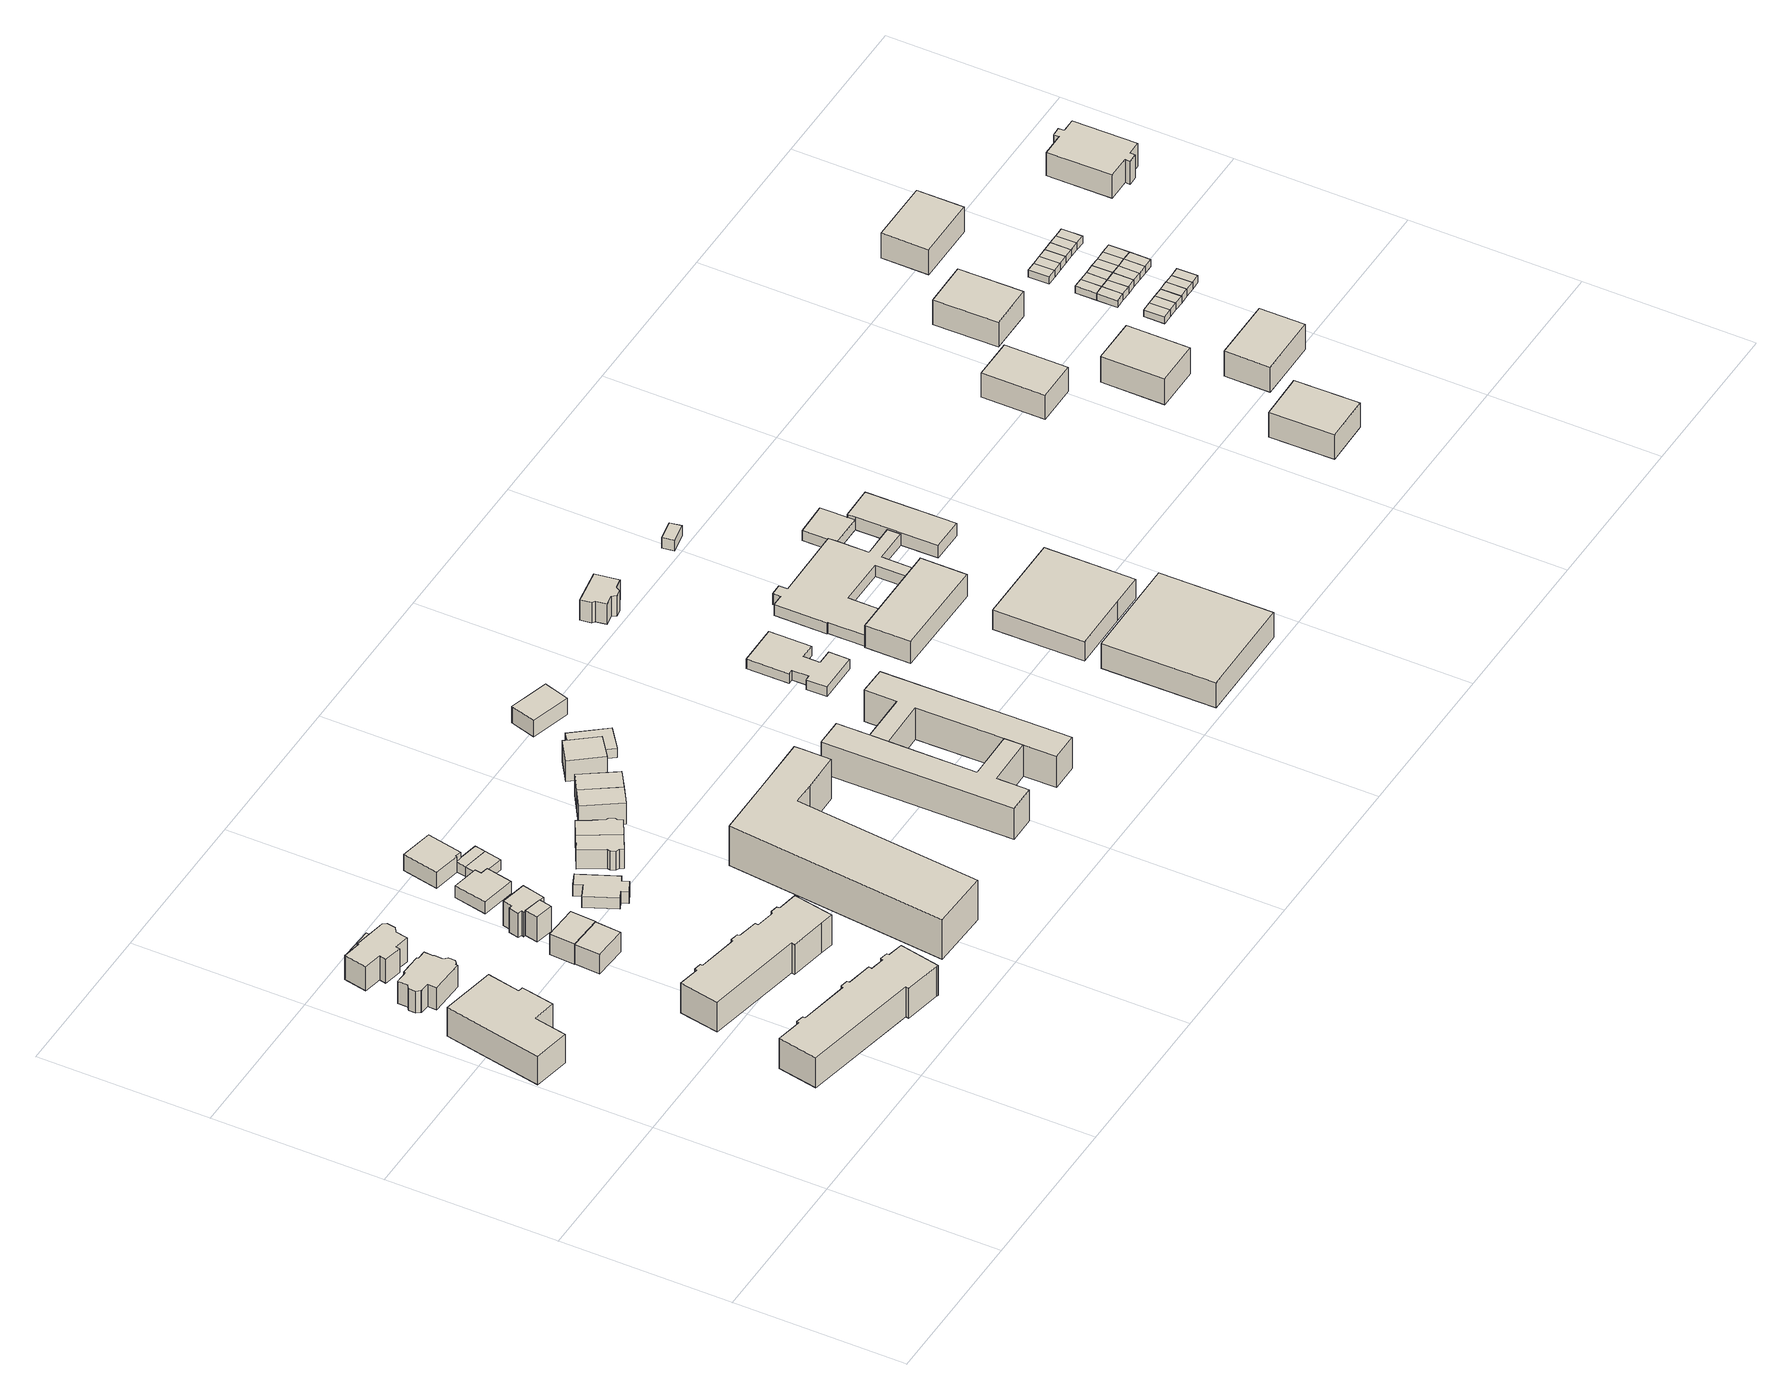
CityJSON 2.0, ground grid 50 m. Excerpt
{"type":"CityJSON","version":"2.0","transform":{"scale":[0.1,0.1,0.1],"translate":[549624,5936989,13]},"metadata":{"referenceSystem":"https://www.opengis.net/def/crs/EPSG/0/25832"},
"CityObjects":{
"building1":{"type":"Building","attributes":{"Gemeindeschluessel":"02200227","Geometrietyp2DReferenz":"3000","BezugspunktDach":"2000","function":"31001_1010","measuredHeight":10.92,"storeysAboveGround":3},"address":[{"country":"Germany","locality":"Hamburg","thoroughfareNumber":"40","thoroughfareName":"Flerrentwiete","postcode":"22559"}],"geometry":[{"type":"Solid","lod":"1","boundaries":[[[[0,1,2,3,4,5,6,7,8]],[[9,10,11,12,13,14,15,16,17]],[[7,9,17,8]],[[6,10,9,7]],[[5,11,10,6]],[[4,12,11,5]],[[3,13,12,4]],[[2,14,13,3]],[[1,15,14,2]],[[0,16,15,1]],[[8,17,16,0]]]]}]},
"building2":{"type":"Building","attributes":{"Gemeindeschluessel":"02200227","Geometrietyp2DReferenz":"3000","BezugspunktDach":"2000","function":"31001_1010","measuredHeight":8.83,"storeysAboveGround":1},"address":[{"country":"Germany","locality":"Hamburg","thoroughfareNumber":"38","thoroughfareName":"Flerrentwiete","postcode":"22559"}],"geometry":[{"type":"Solid","lod":"1","boundaries":[[[[18,19,20,21,22,23,24,25,26,27,28,29,30,31,32,33,34,35,36,37,38]],[[39,40,41,42,43,44,45,46,47,48,49,50,51,52,53,54,55,56,57,58,59]],[[37,39,59,38]],[[36,40,39,37]],[[35,41,40,36]],[[34,42,41,35]],[[33,43,42,34]],[[32,44,43,33]],[[31,45,44,32]],[[30,46,45,31]],[[29,47,46,30]],[[28,48,47,29]],[[27,49,48,28]],[[26,50,49,27]],[[25,51,50,26]],[[24,52,51,25]],[[23,53,52,24]],[[22,54,53,23]],[[21,55,54,22]],[[20,56,55,21]],[[19,57,56,20]],[[18,58,57,19]],[[38,59,58,18]]]]}]},
"building3":{"type":"Building","attributes":{"Gemeindeschluessel":"02200227","Geometrietyp2DReferenz":"3000","BezugspunktDach":"2000","function":"31001_1010","measuredHeight":9.26,"storeysAboveGround":1},"address":[{"country":"Germany","locality":"Hamburg","thoroughfareNumber":"36","thoroughfareName":"Flerrentwiete","postcode":"22559"}],"geometry":[{"type":"Solid","lod":"1","boundaries":[[[[60,61,62,63,64,65,66,67,68,69,70,71,72]],[[73,74,75,76,77,78,79,80,81,82,83,84,85]],[[71,73,85,72]],[[70,74,73,71]],[[69,75,74,70]],[[68,76,75,69]],[[67,77,76,68]],[[66,78,77,67]],[[65,79,78,66]],[[64,80,79,65]],[[63,81,80,64]],[[62,82,81,63]],[[61,83,82,62]],[[60,84,83,61]],[[72,85,84,60]]]]}]},
"building4":{"type":"Building","attributes":{"Gemeindeschluessel":"02200227","Geometrietyp2DReferenz":"3000","BezugspunktDach":"2000","function":"31001_1010","measuredHeight":9.95,"storeysAboveGround":3},"address":[{"country":"Germany","locality":"Hamburg","thoroughfareNumber":"43","thoroughfareName":"Flerrentwiete","postcode":"22559"}],"geometry":[{"type":"Solid","lod":"1","boundaries":[[[[86,87,88,89,90,91,92,93,94,95,96,97,98,99,100,101,102,103,104,105,106]],[[107,108,109,110,111,112,113,114,115,116,117,118,119,120,121,122,123,124,125,126,127]],[[105,107,127,106]],[[104,108,107,105]],[[103,109,108,104]],[[102,110,109,103]],[[101,111,110,102]],[[100,112,111,101]],[[99,113,112,100]],[[98,114,113,99]],[[97,115,114,98]],[[96,116,115,97]],[[95,117,116,96]],[[94,118,117,95]],[[93,119,118,94]],[[92,120,119,93]],[[91,121,120,92]],[[90,122,121,91]],[[89,123,122,90]],[[88,124,123,89]],[[87,125,124,88]],[[86,126,125,87]],[[106,127,126,86]]]]}]},
"building5":{"type":"Building","attributes":{"Gemeindeschluessel":"02200227","Geometrietyp2DReferenz":"3000","BezugspunktDach":"2000","function":"31001_2460","measuredHeight":3.13,"storeysAboveGround":1},"address":[{"country":"Germany","locality":"Hamburg","thoroughfareName":"Flerrentwiete","postcode":"22559"}],"geometry":[{"type":"Solid","lod":"1","boundaries":[[[[128,129,130,131,132,133]],[[134,135,136,137,138,139]],[[132,134,139,133]],[[131,135,134,132]],[[130,136,135,131]],[[129,137,136,130]],[[128,138,137,129]],[[133,139,138,128]]]]}]},
"building6":{"type":"Building","attributes":{"Gemeindeschluessel":"02200227","Geometrietyp2DReferenz":"3000","BezugspunktDach":"2000","function":"31001_1010","measuredHeight":9.01,"storeysAboveGround":1},"address":[{"country":"Germany","locality":"Hamburg","thoroughfareNumber":"41b","thoroughfareName":"Flerrentwiete","postcode":"22559"}],"geometry":[{"type":"Solid","lod":"1","boundaries":[[[[140,141,142,143]],[[144,145,146,147]],[[142,144,147,143]],[[141,145,144,142]],[[140,146,145,141]],[[143,147,146,140]]]]}]},
"building7":{"type":"Building","attributes":{"Gemeindeschluessel":"02200227","Geometrietyp2DReferenz":"3000","BezugspunktDach":"2000","function":"31001_1010","measuredHeight":9.87,"storeysAboveGround":3},"address":[{"country":"Germany","locality":"Hamburg","thoroughfareNumber":"25","thoroughfareName":"Nagelshof","postcode":"22559"}],"geometry":[{"type":"Solid","lod":"1","boundaries":[[[[148,149,150,151,152,153,154,155,156,157,158,159,160,161,162,163,164,165,166,167,168]],[[169,170,171,172,173,174,175,176,177,178,179,180,181,182,183,184,185,186,187,188,189]],[[167,169,189,168]],[[166,170,169,167]],[[165,171,170,166]],[[164,172,171,165]],[[163,173,172,164]],[[162,174,173,163]],[[161,175,174,162]],[[160,176,175,161]],[[159,177,176,160]],[[158,178,177,159]],[[157,179,178,158]],[[156,180,179,157]],[[155,181,180,156]],[[154,182,181,155]],[[153,183,182,154]],[[152,184,183,153]],[[151,185,184,152]],[[150,186,185,151]],[[149,187,186,150]],[[148,188,187,149]],[[168,189,188,148]]]]}]},
"building8":{"type":"Building","attributes":{"Gemeindeschluessel":"02200227","Geometrietyp2DReferenz":"3000","BezugspunktDach":"2000","function":"31001_1010","measuredHeight":9.09,"storeysAboveGround":1},"address":[{"country":"Germany","locality":"Hamburg","thoroughfareNumber":"41a","thoroughfareName":"Flerrentwiete","postcode":"22559"}],"geometry":[{"type":"Solid","lod":"1","boundaries":[[[[190,191,192,193]],[[194,195,196,197]],[[192,194,197,193]],[[191,195,194,192]],[[190,196,195,191]],[[193,197,196,190]]]]}]},
"building9":{"type":"Building","attributes":{"Gemeindeschluessel":"02200227","Geometrietyp2DReferenz":"3000","BezugspunktDach":"2000","function":"31001_1010","measuredHeight":8.94,"storeysAboveGround":2},"address":[{"country":"Germany","locality":"Hamburg","thoroughfareName":"Flerrentwiete","postcode":"22559"}],"geometry":[{"type":"Solid","lod":"1","boundaries":[[[[198,199,200,201]],[[202,203,204,205]],[[200,202,205,201]],[[199,203,202,200]],[[198,204,203,199]],[[201,205,204,198]]]]}]},
"building10":{"type":"Building","attributes":{"Gemeindeschluessel":"02200227","Geometrietyp2DReferenz":"3000","BezugspunktDach":"2000","function":"31001_1010","measuredHeight":9.03,"storeysAboveGround":1},"address":[{"country":"Germany","locality":"Hamburg","thoroughfareNumber":"39","thoroughfareName":"Flerrentwiete","postcode":"22559"}],"geometry":[{"type":"Solid","lod":"1","boundaries":[[[[206,207,208,209,210,211,212,213,214]],[[215,216,217,218,219,220,221,222,223]],[[213,215,223,214]],[[212,216,215,213]],[[211,217,216,212]],[[210,218,217,211]],[[209,219,218,210]],[[208,220,219,209]],[[207,221,220,208]],[[206,222,221,207]],[[214,223,222,206]]]]}]},
"building11":{"type":"Building","attributes":{"Gemeindeschluessel":"02200227","Geometrietyp2DReferenz":"3000","BezugspunktDach":"2000","function":"31001_1100","measuredHeight":4.5,"storeysAboveGround":1},"address":[{"country":"Germany","locality":"Hamburg","thoroughfareNumber":"37","thoroughfareName":"Flerrentwiete","postcode":"22559"}],"geometry":[{"type":"Solid","lod":"1","boundaries":[[[[224,225,226,227,228,229]],[[230,231,232,233,234,235]],[[228,230,235,229]],[[227,231,230,228]],[[226,232,231,227]],[[225,233,232,226]],[[224,234,233,225]],[[229,235,234,224]]]]}]},
"building12":{"type":"Building","attributes":{"Gemeindeschluessel":"02200227","Geometrietyp2DReferenz":"3000","BezugspunktDach":"2000","function":"31001_1010","measuredHeight":4.76,"storeysAboveGround":1},"address":[{"country":"Germany","locality":"Hamburg","thoroughfareNumber":"44","thoroughfareName":"Nagelshof","postcode":"22559"}],"geometry":[{"type":"Solid","lod":"1","boundaries":[[[[236,237,238,239,240,241,242,243,244,245]],[[246,247,248,249,250,251,252,253,254,255]],[[244,246,255,245]],[[243,247,246,244]],[[242,248,247,243]],[[241,249,248,242]],[[240,250,249,241]],[[239,251,250,240]],[[238,252,251,239]],[[237,253,252,238]],[[236,254,253,237]],[[245,255,254,236]]]]}]},
"building13":{"type":"Building","attributes":{"Gemeindeschluessel":"02200227","Geometrietyp2DReferenz":"3000","BezugspunktDach":"2000","function":"31001_1100","measuredHeight":7.08,"storeysAboveGround":1},"address":[{"country":"Germany","locality":"Hamburg","thoroughfareNumber":"35","thoroughfareName":"Flerrentwiete","postcode":"22559"}],"geometry":[{"type":"Solid","lod":"1","boundaries":[[[[256,257,258,259,260,261]],[[262,263,264,265,266,267]],[[260,262,267,261]],[[259,263,262,260]],[[258,264,263,259]],[[257,265,264,258]],[[256,266,265,257]],[[261,267,266,256]]]]}]},
"building14":{"type":"Building","attributes":{"Gemeindeschluessel":"02200227","Geometrietyp2DReferenz":"3000","BezugspunktDach":"2000","function":"31001_2460","measuredHeight":3.22,"storeysAboveGround":1},"address":[{"country":"Germany","locality":"Hamburg","thoroughfareName":"Flerrentwiete","postcode":"22559"}],"geometry":[{"type":"Solid","lod":"1","boundaries":[[[[268,269,270,271,272]],[[273,274,275,276,277]],[[271,273,277,272]],[[270,274,273,271]],[[269,275,274,270]],[[268,276,275,269]],[[272,277,276,268]]]]}]},
"building15":{"type":"Building","attributes":{"Gemeindeschluessel":"02200227","Geometrietyp2DReferenz":"3000","BezugspunktDach":"2000","function":"31001_2460","measuredHeight":3.23,"storeysAboveGround":1},"address":[{"country":"Germany","locality":"Hamburg","thoroughfareName":"Flerrentwiete","postcode":"22559"}],"geometry":[{"type":"Solid","lod":"1","boundaries":[[[[268,272,278,279,280]],[[281,282,277,276,283]],[[279,281,283,280]],[[278,282,281,279]],[[272,277,282,278]],[[268,276,277,272]],[[280,283,276,268]]]]}]},
"building16":{"type":"Building","attributes":{"Gemeindeschluessel":"02200227","Geometrietyp2DReferenz":"3000","BezugspunktDach":"2000","function":"31001_1010","measuredHeight":8.58,"storeysAboveGround":1},"address":[{"country":"Germany","locality":"Hamburg","thoroughfareNumber":"42b","thoroughfareName":"Nagelshof","postcode":"22559"}],"geometry":[{"type":"Solid","lod":"1","boundaries":[[[[284,285,286,287,288,289,290,291]],[[292,293,294,295,296,297,298,299]],[[290,292,299,291]],[[289,293,292,290]],[[288,294,293,289]],[[287,295,294,288]],[[286,296,295,287]],[[285,297,296,286]],[[284,298,297,285]],[[291,299,298,284]]]]}]},
"building17":{"type":"Building","attributes":{"Gemeindeschluessel":"02200227","Geometrietyp2DReferenz":"3000","BezugspunktDach":"2000","function":"31001_1010","measuredHeight":8.76,"storeysAboveGround":1},"address":[{"country":"Germany","locality":"Hamburg","thoroughfareNumber":"42a","thoroughfareName":"Nagelshof","postcode":"22559"}],"geometry":[{"type":"Solid","lod":"1","boundaries":[[[[300,301,302,303,304,305,306,307,308,309]],[[310,311,295,294,312,313,314,315,316,317]],[[308,310,317,309]],[[307,311,310,308]],[[306,295,311,307]],[[305,294,295,306]],[[304,312,294,305]],[[303,313,312,304]],[[302,314,313,303]],[[301,315,314,302]],[[300,316,315,301]],[[309,317,316,300]]]]}]},
"building18":{"type":"Building","attributes":{"Gemeindeschluessel":"02200227","Geometrietyp2DReferenz":"3000","BezugspunktDach":"2000","function":"31001_3020","measuredHeight":14.98,"storeysAboveGround":4},"address":[{"country":"Germany","locality":"Hamburg","thoroughfareName":"Voßhagen","postcode":"22559"}],"geometry":[{"type":"Solid","lod":"1","boundaries":[[[[318,319,320,321,322,323,324,325,326]],[[327,328,329,330,331,332,333,334,335]],[[325,327,335,326]],[[324,328,327,325]],[[323,329,328,324]],[[322,330,329,323]],[[321,331,330,322]],[[320,332,331,321]],[[319,333,332,320]],[[318,334,333,319]],[[326,335,334,318]]]]}]},
"building19":{"type":"Building","attributes":{"Gemeindeschluessel":"02200227","Geometrietyp2DReferenz":"3000","BezugspunktDach":"2000","function":"31001_1010","measuredHeight":9.57,"storeysAboveGround":1},"address":[{"country":"Germany","locality":"Hamburg","thoroughfareNumber":"40b","thoroughfareName":"Nagelshof","postcode":"22559"}],"geometry":[{"type":"Solid","lod":"1","boundaries":[[[[336,337,338,339]],[[340,341,342,343]],[[338,340,343,339]],[[337,341,340,338]],[[336,342,341,337]],[[339,343,342,336]]]]}]},
"building20":{"type":"Building","attributes":{"Gemeindeschluessel":"02200227","Geometrietyp2DReferenz":"3000","BezugspunktDach":"2000","function":"31001_1010","measuredHeight":9.68,"storeysAboveGround":1},"address":[{"country":"Germany","locality":"Hamburg","thoroughfareNumber":"40a","thoroughfareName":"Nagelshof","postcode":"22559"}],"geometry":[{"type":"Solid","lod":"1","boundaries":[[[[344,345,337,336]],[[346,347,348,349]],[[337,346,349,336]],[[345,347,346,337]],[[344,348,347,345]],[[336,349,348,344]]]]}]},
"building21":{"type":"Building","attributes":{"Gemeindeschluessel":"02200227","Geometrietyp2DReferenz":"3000","BezugspunktDach":"2000","function":"31001_1010","measuredHeight":8.56,"storeysAboveGround":2},"address":[{"country":"Germany","locality":"Hamburg","thoroughfareNumber":"38","thoroughfareName":"Nagelshof","postcode":"22559"}],"geometry":[{"type":"Solid","lod":"1","boundaries":[[[[350,351,352,353,354,355]],[[356,357,358,359,360,361]],[[354,356,361,355]],[[353,357,356,354]],[[352,358,357,353]],[[351,359,358,352]],[[350,360,359,351]],[[355,361,360,350]]]]}]},
"building22":{"type":"Building","attributes":{"Gemeindeschluessel":"02200227","Geometrietyp2DReferenz":"3000","BezugspunktDach":"2000","function":"31001_1010","measuredHeight":3,"storeysAboveGround":1},"address":[{"country":"Germany","locality":"Hamburg","thoroughfareName":"Nagelshof","postcode":"22559"}],"geometry":[{"type":"Solid","lod":"1","boundaries":[[[[362,363,364,365,366,367]],[[368,369,370,371,372,373]],[[366,368,373,367]],[[365,369,368,366]],[[364,370,369,365]],[[363,371,370,364]],[[362,372,371,363]],[[367,373,372,362]]]]}]},
"building23":{"type":"Building","attributes":{"Gemeindeschluessel":"02200227","Geometrietyp2DReferenz":"3000","BezugspunktDach":"2000","function":"31001_3020","measuredHeight":10.44,"storeysAboveGround":3},"address":[{"country":"Germany","locality":"Hamburg","thoroughfareName":"Voßhagen","postcode":"22559"}],"geometry":[{"type":"Solid","lod":"1","boundaries":[[[[374,375,376,377,378,379,380,381,382,383]],[[384,385,386,387,388,389,390,391,392,393]],[[382,384,393,383]],[[381,385,384,382]],[[380,386,385,381]],[[379,387,386,380]],[[378,388,387,379]],[[377,389,388,378]],[[376,390,389,377]],[[375,391,390,376]],[[374,392,391,375]],[[383,393,392,374]]]]}]},
"building24":{"type":"Building","attributes":{"Gemeindeschluessel":"02200227","Geometrietyp2DReferenz":"3000","BezugspunktDach":"2000","function":"31001_1010","measuredHeight":7.36,"storeysAboveGround":1},"address":[{"country":"Germany","locality":"Hamburg","thoroughfareNumber":"36","thoroughfareName":"Nagelshof","postcode":"22559"}],"geometry":[{"type":"Solid","lod":"1","boundaries":[[[[394,395,396,397,398]],[[399,400,401,402,403]],[[397,399,403,398]],[[396,400,399,397]],[[395,401,400,396]],[[394,402,401,395]],[[398,403,402,394]]]]}]},
"building25":{"type":"Building","attributes":{"Gemeindeschluessel":"02200227","Geometrietyp2DReferenz":"3000","BezugspunktDach":"2000","function":"31001_3020","measuredHeight":10.39,"storeysAboveGround":3},"address":[{"country":"Germany","locality":"Hamburg","thoroughfareName":"Voßhagen","postcode":"22559"}],"geometry":[{"type":"Solid","lod":"1","boundaries":[[[[378,404,405,406,407,408,409,379]],[[410,411,412,413,414,415,388,387]],[[409,410,387,379]],[[408,411,410,409]],[[407,412,411,408]],[[406,413,412,407]],[[405,414,413,406]],[[404,415,414,405]],[[378,388,415,404]],[[379,387,388,378]]]]}]},
"building26":{"type":"Building","attributes":{"Gemeindeschluessel":"02200227","Geometrietyp2DReferenz":"3000","BezugspunktDach":"2000","function":"31001_3020","measuredHeight":3.23,"storeysAboveGround":2},"address":[{"country":"Germany","locality":"Hamburg","thoroughfareName":"Voßhagen","postcode":"22559"}],"geometry":[{"type":"Solid","lod":"1","boundaries":[[[[416,417,418,419,420,421,422,423,424,425,426,427]],[[428,429,430,431,432,433,434,435,436,437,438,439]],[[426,428,439,427]],[[425,429,428,426]],[[424,430,429,425]],[[423,431,430,424]],[[422,432,431,423]],[[421,433,432,422]],[[420,434,433,421]],[[419,435,434,420]],[[418,436,435,419]],[[417,437,436,418]],[[416,438,437,417]],[[427,439,438,416]]]]}]},
"building27":{"type":"Building","attributes":{"Gemeindeschluessel":"02200227","Geometrietyp2DReferenz":"3000","BezugspunktDach":"2000","function":"31001_1010","measuredHeight":8.96,"storeysAboveGround":1},"address":[{"country":"Germany","locality":"Hamburg","thoroughfareNumber":"24","thoroughfareName":"Voßhagen","postcode":"22559"}],"geometry":[{"type":"Solid","lod":"1","boundaries":[[[[440,441,442,443,444,445,446,447,448,449]],[[450,451,452,453,454,455,456,457,458,459]],[[448,450,459,449]],[[447,451,450,448]],[[446,452,451,447]],[[445,453,452,446]],[[444,454,453,445]],[[443,455,454,444]],[[442,456,455,443]],[[441,457,456,442]],[[440,458,457,441]],[[449,459,458,440]]]]}]},
"building28":{"type":"Building","attributes":{"Gemeindeschluessel":"02200227","Geometrietyp2DReferenz":"3000","BezugspunktDach":"2000","function":"31001_3020","measuredHeight":7.26,"storeysAboveGround":1},"address":[{"country":"Germany","locality":"Hamburg","thoroughfareName":"Voßhagen","postcode":"22559"}],"geometry":[{"type":"Solid","lod":"1","boundaries":[[[[460,461,462,463,464]],[[465,466,467,468,469]],[[463,465,469,464]],[[462,466,465,463]],[[461,467,466,462]],[[460,468,467,461]],[[464,469,468,460]]]]}]},
"building29":{"type":"Building","attributes":{"Gemeindeschluessel":"02200227","Geometrietyp2DReferenz":"3000","BezugspunktDach":"2000","function":"31001_3020","measuredHeight":8.31,"storeysAboveGround":2},"address":[{"country":"Germany","locality":"Hamburg","thoroughfareName":"Voßhagen","postcode":"22559"}],"geometry":[{"type":"Solid","lod":"1","boundaries":[[[[470,471,472,473]],[[474,475,476,477]],[[472,474,477,473]],[[471,475,474,472]],[[470,476,475,471]],[[473,477,476,470]]]]}]},
"building30":{"type":"Building","attributes":{"Gemeindeschluessel":"02200227","Geometrietyp2DReferenz":"3000","BezugspunktDach":"2000","function":"31001_3020","measuredHeight":6.36,"storeysAboveGround":1},"address":[{"country":"Germany","locality":"Hamburg","thoroughfareName":"Voßhagen","postcode":"22559"}],"geometry":[{"type":"Solid","lod":"1","boundaries":[[[[478,479,480,481,482]],[[483,484,485,486,487]],[[481,483,487,482]],[[480,484,483,481]],[[479,485,484,480]],[[478,486,485,479]],[[482,487,486,478]]]]}]},
"building31":{"type":"Building","attributes":{"name":"Gymnasium Rissen","Gemeindeschluessel":"02200227","Geometrietyp2DReferenz":"3000","BezugspunktDach":"2000","function":"31001_3020","measuredHeight":3.71,"storeysAboveGround":1},"address":[{"country":"Germany","locality":"Hamburg","thoroughfareNumber":"15","thoroughfareName":"Voßhagen","postcode":"22559"}],"geometry":[{"type":"Solid","lod":"1","boundaries":[[[[463,488,489,490,491,492,493,494,495,496,497,498,499,500,501,502,503,504,505]],[[506,507,508,509,510,511,512,513,514,515,516,517,518,519,520,521,522,523,524]],[[504,506,524,505]],[[503,507,506,504]],[[502,508,507,503]],[[501,509,508,502]],[[500,510,509,501]],[[499,511,510,500]],[[498,512,511,499]],[[497,513,512,498]],[[496,514,513,497]],[[495,515,514,496]],[[494,516,515,495]],[[493,517,516,494]],[[492,518,517,493]],[[491,519,518,492]],[[490,520,519,491]],[[489,521,520,490]],[[488,522,521,489]],[[463,523,522,488]],[[505,524,523,463]]]]}]},
"building32":{"type":"Building","attributes":{"Gemeindeschluessel":"02200227","Geometrietyp2DReferenz":"3000","BezugspunktDach":"2000","function":"31001_1010","measuredHeight":3.71,"storeysAboveGround":1},"address":[{"country":"Germany","locality":"Hamburg","thoroughfareName":"Voßhagen","postcode":"22559"}],"geometry":[{"type":"Solid","lod":"1","boundaries":[[[[525,526,527,528]],[[529,530,531,532]],[[527,529,532,528]],[[526,530,529,527]],[[525,531,530,526]],[[528,532,531,525]]]]}]},
"building33":{"type":"Building","attributes":{"Gemeindeschluessel":"02200227","Geometrietyp2DReferenz":"3000","BezugspunktDach":"2000","function":"31001_1010","measuredHeight":3.31,"storeysAboveGround":1},"address":[{"country":"Germany","locality":"Hamburg","thoroughfareName":"Voßhagen","postcode":"22559"}],"geometry":[{"type":"Solid","lod":"1","boundaries":[[[[533,534,501,500,535]],[[536,537,538,539,540]],[[500,536,540,535]],[[501,537,536,500]],[[534,538,537,501]],[[533,539,538,534]],[[535,540,539,533]]]]}]},
"building34":{"type":"Building","attributes":{"Gemeindeschluessel":"02200227","Geometrietyp2DReferenz":"3000","BezugspunktDach":"2000","function":"31001_3020","measuredHeight":4.22,"storeysAboveGround":1},"address":[{"country":"Germany","locality":"Hamburg","thoroughfareName":"Voßhagen","postcode":"22559"}],"geometry":[{"type":"Solid","lod":"1","boundaries":[[[[541,542,534,543,544]],[[545,546,547,548,549]],[[543,545,549,544]],[[534,546,545,543]],[[542,547,546,534]],[[541,548,547,542]],[[544,549,548,541]]]]}]},
"building35":{"type":"Building","attributes":{"Gemeindeschluessel":"02200227","Geometrietyp2DReferenz":"3000","BezugspunktDach":"2000","function":"31001_1010","measuredHeight":8.12,"storeysAboveGround":3},"address":[{"country":"Germany","locality":"Hamburg","thoroughfareNumber":"19","thoroughfareName":"Mechelnbusch","postcode":"22559"}],"geometry":[{"type":"Solid","lod":"1","boundaries":[[[[550,551,552,553]],[[554,555,556,557]],[[552,554,557,553]],[[551,555,554,552]],[[550,556,555,551]],[[553,557,556,550]]]]}]},
"building36":{"type":"Building","attributes":{"Gemeindeschluessel":"02200227","Geometrietyp2DReferenz":"3000","BezugspunktDach":"2000","function":"31001_1010","measuredHeight":7.98,"storeysAboveGround":2},"address":[{"country":"Germany","locality":"Hamburg","thoroughfareNumber":"25","thoroughfareName":"Mechelnbusch","postcode":"22559"}],"geometry":[{"type":"Solid","lod":"1","boundaries":[[[[558,559,560,561]],[[562,563,564,565]],[[560,562,565,561]],[[559,563,562,560]],[[558,564,563,559]],[[561,565,564,558]]]]}]},
"building37":{"type":"Building","attributes":{"Gemeindeschluessel":"02200227","Geometrietyp2DReferenz":"3000","BezugspunktDach":"2000","function":"31001_1010","measuredHeight":8.61,"storeysAboveGround":2},"address":[{"country":"Germany","locality":"Hamburg","thoroughfareNumber":"23","thoroughfareName":"Mechelnbusch","postcode":"22559"}],"geometry":[{"type":"Solid","lod":"1","boundaries":[[[[566,567,568,569]],[[570,571,572,573]],[[568,570,573,569]],[[567,571,570,568]],[[566,572,571,567]],[[569,573,572,566]]]]}]},
"building38":{"type":"Building","attributes":{"Gemeindeschluessel":"02200227","Geometrietyp2DReferenz":"3000","BezugspunktDach":"2000","function":"31001_1010","measuredHeight":8.32,"storeysAboveGround":3},"address":[{"country":"Germany","locality":"Hamburg","thoroughfareNumber":"21","thoroughfareName":"Mechelnbusch","postcode":"22559"}],"geometry":[{"type":"Solid","lod":"1","boundaries":[[[[574,575,576,577]],[[578,579,580,581]],[[576,578,581,577]],[[575,579,578,576]],[[574,580,579,575]],[[577,581,580,574]]]]}]},
"building39":{"type":"Building","attributes":{"Gemeindeschluessel":"02200227","Geometrietyp2DReferenz":"3000","BezugspunktDach":"2000","function":"31001_1010","measuredHeight":8.17,"storeysAboveGround":2},"address":[{"country":"Germany","locality":"Hamburg","thoroughfareNumber":"27","thoroughfareName":"Mechelnbusch","postcode":"22559"}],"geometry":[{"type":"Solid","lod":"1","boundaries":[[[[582,583,584,585]],[[586,587,588,589]],[[584,586,589,585]],[[583,587,586,584]],[[582,588,587,583]],[[585,589,588,582]]]]}]},
"building40":{"type":"Building","attributes":{"Gemeindeschluessel":"02200227","Geometrietyp2DReferenz":"3000","BezugspunktDach":"2000","function":"31001_2460","measuredHeight":2.32,"storeysAboveGround":1},"address":[{"country":"Germany","locality":"Hamburg","thoroughfareName":"Mechelnbusch","postcode":"22559"}],"geometry":[{"type":"Solid","lod":"1","boundaries":[[[[590,591,592,593]],[[594,595,596,597]],[[592,594,597,593]],[[591,595,594,592]],[[590,596,595,591]],[[593,597,596,590]]]]}]},
"building41":{"type":"Building","attributes":{"Gemeindeschluessel":"02200227","Geometrietyp2DReferenz":"3000","BezugspunktDach":"2000","function":"31001_2460","measuredHeight":2.34,"storeysAboveGround":1},"address":[{"country":"Germany","locality":"Hamburg","thoroughfareName":"Mechelnbusch","postcode":"22559"}],"geometry":[{"type":"Solid","lod":"1","boundaries":[[[[598,599,591,590]],[[595,600,601,596]],[[591,595,596,590]],[[599,600,595,591]],[[598,601,600,599]],[[590,596,601,598]]]]}]},
"building42":{"type":"Building","attributes":{"Gemeindeschluessel":"02200227","Geometrietyp2DReferenz":"3000","BezugspunktDach":"2000","function":"31001_2460","measuredHeight":2.3,"storeysAboveGround":1},"address":[{"country":"Germany","locality":"Hamburg","thoroughfareName":"Mechelnbusch","postcode":"22559"}],"geometry":[{"type":"Solid","lod":"1","boundaries":[[[[602,603,604,605]],[[606,607,608,609]],[[604,606,609,605]],[[603,607,606,604]],[[602,608,607,603]],[[605,609,608,602]]]]}]},
"building43":{"type":"Building","attributes":{"Gemeindeschluessel":"02200227","Geometrietyp2DReferenz":"3000","BezugspunktDach":"2000","function":"31001_2460","measuredHeight":2.32,"storeysAboveGround":1},"address":[{"country":"Germany","locality":"Hamburg","thoroughfareName":"Mechelnbusch","postcode":"22559"}],"geometry":[{"type":"Solid","lod":"1","boundaries":[[[[610,602,605,611]],[[609,608,612,613]],[[605,609,613,611]],[[602,608,609,605]],[[610,612,608,602]],[[611,613,612,610]]]]}]},
"building44":{"type":"Building","attributes":{"Gemeindeschluessel":"02200227","Geometrietyp2DReferenz":"3000","BezugspunktDach":"2000","function":"31001_2460","measuredHeight":2.34,"storeysAboveGround":1},"address":[{"country":"Germany","locality":"Hamburg","thoroughfareName":"Mechelnbusch","postcode":"22559"}],"geometry":[{"type":"Solid","lod":"1","boundaries":[[[[614,615,599,598]],[[600,616,617,601]],[[599,600,601,598]],[[615,616,600,599]],[[614,617,616,615]],[[598,601,617,614]]]]}]},
"building45":{"type":"Building","attributes":{"Gemeindeschluessel":"02200227","Geometrietyp2DReferenz":"3000","BezugspunktDach":"2000","function":"31001_2460","measuredHeight":2.31,"storeysAboveGround":1},"address":[{"country":"Germany","locality":"Hamburg","thoroughfareName":"Mechelnbusch","postcode":"22559"}],"geometry":[{"type":"Solid","lod":"1","boundaries":[[[[618,619,603,602]],[[607,620,621,608]],[[603,607,608,602]],[[619,620,607,603]],[[618,621,620,619]],[[602,608,621,618]]]]}]},
"building46":{"type":"Building","attributes":{"Gemeindeschluessel":"02200227","Geometrietyp2DReferenz":"3000","BezugspunktDach":"2000","function":"31001_2460","measuredHeight":2.36,"storeysAboveGround":1},"address":[{"country":"Germany","locality":"Hamburg","thoroughfareName":"Mechelnbusch","postcode":"22559"}],"geometry":[{"type":"Solid","lod":"1","boundaries":[[[[622,623,624,625]],[[608,621,626,612]],[[624,608,612,625]],[[623,621,608,624]],[[622,626,621,623]],[[625,612,626,622]]]]}]},
"building47":{"type":"Building","attributes":{"Gemeindeschluessel":"02200227","Geometrietyp2DReferenz":"3000","BezugspunktDach":"2000","function":"31001_2460","measuredHeight":2.35,"storeysAboveGround":1},"address":[{"country":"Germany","locality":"Hamburg","thoroughfareName":"Mechelnbusch","postcode":"22559"}],"geometry":[{"type":"Solid","lod":"1","boundaries":[[[[627,628,615,614]],[[629,630,631,632]],[[615,629,632,614]],[[628,630,629,615]],[[627,631,630,628]],[[614,632,631,627]]]]}]},
"building48":{"type":"Building","attributes":{"Gemeindeschluessel":"02200227","Geometrietyp2DReferenz":"3000","BezugspunktDach":"2000","function":"31001_2460","measuredHeight":2.34,"storeysAboveGround":1},"address":[{"country":"Germany","locality":"Hamburg","thoroughfareName":"Mechelnbusch","postcode":"22559"}],"geometry":[{"type":"Solid","lod":"1","boundaries":[[[[633,634,635,636]],[[637,638,639,640]],[[635,637,640,636]],[[634,638,637,635]],[[633,639,638,634]],[[636,640,639,633]]]]}]},
"building49":{"type":"Building","attributes":{"Gemeindeschluessel":"02200227","Geometrietyp2DReferenz":"3000","BezugspunktDach":"2000","function":"31001_2460","measuredHeight":2.3,"storeysAboveGround":1},"address":[{"country":"Germany","locality":"Hamburg","thoroughfareName":"Mechelnbusch","postcode":"22559"}],"geometry":[{"type":"Solid","lod":"1","boundaries":[[[[641,642,619,618]],[[620,643,644,621]],[[619,620,621,618]],[[642,643,620,619]],[[641,644,643,642]],[[618,621,644,641]]]]}]},
"building50":{"type":"Building","attributes":{"Gemeindeschluessel":"02200227","Geometrietyp2DReferenz":"3000","BezugspunktDach":"2000","function":"31001_2460","measuredHeight":2.38,"storeysAboveGround":1},"address":[{"country":"Germany","locality":"Hamburg","thoroughfareName":"Mechelnbusch","postcode":"22559"}],"geometry":[{"type":"Solid","lod":"1","boundaries":[[[[645,646,623,622]],[[621,644,647,626]],[[623,621,626,622]],[[646,644,621,623]],[[645,647,644,646]],[[622,626,647,645]]]]}]},
"building51":{"type":"Building","attributes":{"Gemeindeschluessel":"02200227","Geometrietyp2DReferenz":"3000","BezugspunktDach":"2000","function":"31001_2460","measuredHeight":2.34,"storeysAboveGround":1},"address":[{"country":"Germany","locality":"Hamburg","thoroughfareName":"Mechelnbusch","postcode":"22559"}],"geometry":[{"type":"Solid","lod":"1","boundaries":[[[[648,649,628,627]],[[650,651,652,653]],[[628,650,653,627]],[[649,651,650,628]],[[648,652,651,649]],[[627,653,652,648]]]]}]},
"building52":{"type":"Building","attributes":{"Gemeindeschluessel":"02200227","Geometrietyp2DReferenz":"3000","BezugspunktDach":"2000","function":"31001_2460","measuredHeight":2.33,"storeysAboveGround":1},"address":[{"country":"Germany","locality":"Hamburg","thoroughfareName":"Mechelnbusch","postcode":"22559"}],"geometry":[{"type":"Solid","lod":"1","boundaries":[[[[654,655,634,633]],[[638,656,657,639]],[[634,638,639,633]],[[655,656,638,634]],[[654,657,656,655]],[[633,639,657,654]]]]}]},
"building53":{"type":"Building","attributes":{"Gemeindeschluessel":"02200227","Geometrietyp2DReferenz":"3000","BezugspunktDach":"2000","function":"31001_2460","measuredHeight":2.32,"storeysAboveGround":1},"address":[{"country":"Germany","locality":"Hamburg","thoroughfareName":"Mechelnbusch","postcode":"22559"}],"geometry":[{"type":"Solid","lod":"1","boundaries":[[[[658,659,642,641]],[[643,660,661,644]],[[642,643,644,641]],[[659,660,643,642]],[[658,661,660,659]],[[641,644,661,658]]]]}]},
"building54":{"type":"Building","attributes":{"Gemeindeschluessel":"02200227","Geometrietyp2DReferenz":"3000","BezugspunktDach":"2000","function":"31001_2460","measuredHeight":2.39,"storeysAboveGround":1},"address":[{"country":"Germany","locality":"Hamburg","thoroughfareName":"Mechelnbusch","postcode":"22559"}],"geometry":[{"type":"Solid","lod":"1","boundaries":[[[[662,663,646,645]],[[644,661,664,647]],[[646,644,647,645]],[[663,661,644,646]],[[662,664,661,663]],[[645,647,664,662]]]]}]},
"building55":{"type":"Building","attributes":{"Gemeindeschluessel":"02200227","Geometrietyp2DReferenz":"3000","BezugspunktDach":"2000","function":"31001_2460","measuredHeight":2.37,"storeysAboveGround":1},"address":[{"country":"Germany","locality":"Hamburg","thoroughfareName":"Mechelnbusch","postcode":"22559"}],"geometry":[{"type":"Solid","lod":"1","boundaries":[[[[665,666,649,648]],[[651,667,668,652]],[[649,651,652,648]],[[666,667,651,649]],[[665,668,667,666]],[[648,652,668,665]]]]}]},
"building56":{"type":"Building","attributes":{"Gemeindeschluessel":"02200227","Geometrietyp2DReferenz":"3000","BezugspunktDach":"2000","function":"31001_2460","measuredHeight":2.29,"storeysAboveGround":1},"address":[{"country":"Germany","locality":"Hamburg","thoroughfareName":"Mechelnbusch","postcode":"22559"}],"geometry":[{"type":"Solid","lod":"1","boundaries":[[[[669,670,655,654]],[[656,671,672,657]],[[655,656,657,654]],[[670,671,656,655]],[[669,672,671,670]],[[654,657,672,669]]]]}]},
"building57":{"type":"Building","attributes":{"Gemeindeschluessel":"02200227","Geometrietyp2DReferenz":"3000","BezugspunktDach":"2000","function":"31001_2460","measuredHeight":2.33,"storeysAboveGround":1},"address":[{"country":"Germany","locality":"Hamburg","thoroughfareName":"Mechelnbusch","postcode":"22559"}],"geometry":[{"type":"Solid","lod":"1","boundaries":[[[[673,674,659,658]],[[660,675,676,661]],[[659,660,661,658]],[[674,675,660,659]],[[673,676,675,674]],[[658,661,676,673]]]]}]},
"building58":{"type":"Building","attributes":{"Gemeindeschluessel":"02200227","Geometrietyp2DReferenz":"3000","BezugspunktDach":"2000","function":"31001_1010","measuredHeight":8.25,"storeysAboveGround":3},"address":[{"country":"Germany","locality":"Hamburg","thoroughfareNumber":"29","thoroughfareName":"Mechelnbusch","postcode":"22559"}],"geometry":[{"type":"Solid","lod":"1","boundaries":[[[[677,678,679,680]],[[681,682,683,684]],[[679,681,684,680]],[[678,682,681,679]],[[677,683,682,678]],[[680,684,683,677]]]]}]},
"building59":{"type":"Building","attributes":{"Gemeindeschluessel":"02200227","Geometrietyp2DReferenz":"3000","BezugspunktDach":"2000","function":"31001_2460","measuredHeight":2.43,"storeysAboveGround":1},"address":[{"country":"Germany","locality":"Hamburg","thoroughfareName":"Mechelnbusch","postcode":"22559"}],"geometry":[{"type":"Solid","lod":"1","boundaries":[[[[685,686,663,662]],[[661,676,687,664]],[[663,661,664,662]],[[686,676,661,663]],[[685,687,676,686]],[[662,664,687,685]]]]}]},
"building60":{"type":"Building","attributes":{"Gemeindeschluessel":"02200227","Geometrietyp2DReferenz":"3000","BezugspunktDach":"2000","function":"31001_2460","measuredHeight":2.31,"storeysAboveGround":1},"address":[{"country":"Germany","locality":"Hamburg","thoroughfareName":"Mechelnbusch","postcode":"22559"}],"geometry":[{"type":"Solid","lod":"1","boundaries":[[[[688,689,670,669]],[[671,690,691,672]],[[670,671,672,669]],[[689,690,671,670]],[[688,691,690,689]],[[669,672,691,688]]]]}]},
"building61":{"type":"Building","attributes":{"Gemeindeschluessel":"02200227","Geometrietyp2DReferenz":"3000","BezugspunktDach":"2000","function":"31001_2460","measuredHeight":2.41,"storeysAboveGround":1},"address":[{"country":"Germany","locality":"Hamburg","thoroughfareName":"Mechelnbusch","postcode":"22559"}],"geometry":[{"type":"Solid","lod":"1","boundaries":[[[[692,693,694,686]],[[675,695,696,676]],[[694,675,676,686]],[[693,695,675,694]],[[692,696,695,693]],[[686,676,696,692]]]]}]},
"building62":{"type":"Building","attributes":{"Gemeindeschluessel":"02200227","Geometrietyp2DReferenz":"3000","BezugspunktDach":"2000","function":"31001_2460","measuredHeight":2.53,"storeysAboveGround":1},"address":[{"country":"Germany","locality":"Hamburg","thoroughfareName":"Mechelnbusch","postcode":"22559"}],"geometry":[{"type":"Solid","lod":"1","boundaries":[[[[697,698,699,700]],[[676,696,701,687]],[[699,676,687,700]],[[698,696,676,699]],[[697,701,696,698]],[[700,687,701,697]]]]}]},
"building63":{"type":"Building","attributes":{"Gemeindeschluessel":"02200227","Geometrietyp2DReferenz":"3000","BezugspunktDach":"2000","function":"31001_2460","measuredHeight":2.33,"storeysAboveGround":1},"address":[{"country":"Germany","locality":"Hamburg","thoroughfareName":"Mechelnbusch","postcode":"22559"}],"geometry":[{"type":"Solid","lod":"1","boundaries":[[[[702,703,689,688]],[[690,704,705,691]],[[689,690,691,688]],[[703,704,690,689]],[[702,705,704,703]],[[688,691,705,702]]]]}]},
"building64":{"type":"Building","attributes":{"Gemeindeschluessel":"02200227","Geometrietyp2DReferenz":"3000","BezugspunktDach":"2000","function":"31001_2460","measuredHeight":2.44,"storeysAboveGround":1},"address":[{"country":"Germany","locality":"Hamburg","thoroughfareName":"Mechelnbusch","postcode":"22559"}],"geometry":[{"type":"Solid","lod":"1","boundaries":[[[[706,707,708,709]],[[704,710,711,705]],[[708,704,705,709]],[[707,710,704,708]],[[706,711,710,707]],[[709,705,711,706]]]]}]},
"building65":{"type":"Building","attributes":{"Gemeindeschluessel":"02200227","Geometrietyp2DReferenz":"3000","BezugspunktDach":"2000","function":"31001_1010","measuredHeight":7.79,"storeysAboveGround":2},"address":[{"country":"Germany","locality":"Hamburg","thoroughfareNumber":"26","thoroughfareName":"Mechelnbusch","postcode":"22559"}],"geometry":[{"type":"Solid","lod":"1","boundaries":[[[[712,713,714,715,716,717,718,719,720,721,722,723]],[[724,725,726,727,728,729,730,731,732,733,734,735]],[[722,724,735,723]],[[721,725,724,722]],[[720,726,725,721]],[[719,727,726,720]],[[718,728,727,719]],[[717,729,728,718]],[[716,730,729,717]],[[715,731,730,716]],[[714,732,731,715]],[[713,733,732,714]],[[712,734,733,713]],[[723,735,734,712]]]]}]}
},
"vertices":[
[116,814,3],[9,835,3],[66,1126,3],[228,1095,3],[209,998,3],[223,995,3],[220,977,3],[205,898,3],[135,911,3],[205,898,98],[220,977,98],[223,995,98],[209,998,98],[228,1095,98],[66,1126,98],[9,835,98],[116,814,98],[135,911,98],
[233,1192,15],[233,1186,15],[130,1190,15],[131,1217,15],[103,1219,15],[103,1222,15],[94,1231,15],[95,1252,15],[105,1260,15],[106,1290,15],[144,1288,15],[145,1293,15],[209,1291,15],[209,1286,15],[237,1285,15],[236,1257,15],[238,1256,15],[237,1230,15],[247,1221,15],[246,1200,15],[237,1192,15],[246,1200,88],[247,1221,88],[237,1230,88],[238,1256,88],[236,1257,88],[237,1285,88],[209,1286,88],[209,1291,88],[145,1293,88],[144,1288,88],[106,1290,88],[105,1260,88],[95,1252,88],[94,1231,88],[103,1222,88],[103,1219,88],[131,1217,88],[130,1190,88],[233,1186,88],[233,1192,88],[237,1192,88],
[126,1452,13],[180,1442,13],[180,1446,13],[279,1428,13],[286,1417,13],[282,1392,13],[268,1383,13],[261,1346,13],[217,1356,13],[215,1343,13],[162,1354,13],[166,1374,13],[112,1384,13],[166,1374,92],[162,1354,92],[215,1343,92],[217,1356,92],[261,1346,92],[268,1383,92],[282,1392,92],[286,1417,92],[279,1428,92],[180,1446,92],[180,1442,92],[126,1452,92],[112,1384,92],
[770,104,21],[663,124,21],[665,134,21],[315,202,21],[337,320,21],[413,305,21],[416,312,21],[439,307,21],[439,300,21],[587,272,21],[591,279,21],[613,275,21],[614,267,21],[689,253,21],[687,243,21],[729,235,21],[733,242,21],[755,238,21],[756,230,21],[801,221,21],[777,102,21],[801,221,120],[756,230,120],[755,238,120],[733,242,120],[729,235,120],[687,243,120],[689,253,120],[614,267,120],[613,275,120],[591,279,120],[587,272,120],[439,300,120],[439,307,120],[416,312,120],[413,305,120],[337,320,120],[315,202,120],[665,134,120],[663,124,120],[770,104,120],[777,102,120],
[281,1434,10],[279,1428,10],[180,1446,10],[186,1479,10],[282,1475,10],[275,1435,10],[282,1475,41],[186,1479,41],[180,1446,41],[279,1428,41],[281,1434,41],[275,1435,41],
[550,962,19],[545,887,19],[444,893,19],[449,967,19],[444,893,84],[545,887,84],[550,962,84],[449,967,84],
[409,641,20],[470,629,20],[473,636,20],[496,632,20],[496,625,20],[615,603,20],[618,609,20],[641,605,20],[642,598,20],[702,586,20],[700,577,20],[757,566,20],[761,572,20],[783,568,20],[784,560,20],[844,549,20],[822,431,20],[781,439,20],[676,459,20],[678,469,20],[387,524,20],[678,469,119],[676,459,119],[781,439,119],[822,431,119],[844,549,119],[784,560,119],[783,568,119],[761,572,119],[757,566,119],[700,577,119],[702,586,119],[642,598,119],[641,605,119],[618,609,119],[615,603,119],[496,625,119],[496,632,119],[473,636,119],[470,629,119],[409,641,119],[387,524,119],
[554,1036,17],[550,962,17],[449,967,17],[453,1041,17],[449,967,86],[550,962,86],[554,1036,86],[453,1041,86],
[554,1125,5],[546,1087,5],[493,1099,5],[501,1137,5],[493,1099,88],[546,1087,88],[554,1125,88],[501,1137,88],
[501,1137,4],[495,1138,4],[497,1146,4],[486,1149,4],[493,1179,4],[503,1177,4],[509,1205,4],[586,1189,4],[571,1122,4],[586,1189,85],[509,1205,85],[503,1177,85],[493,1179,85],[486,1149,85],[497,1146,85],[495,1138,85],[501,1137,85],[571,1122,85],
[616,1344,12],[613,1324,12],[636,1320,12],[620,1242,12],[519,1262,12],[538,1359,12],[519,1262,51],[620,1242,51],[636,1320,51],[613,1324,51],[616,1344,51],[538,1359,51],
[715,979,16],[693,969,16],[652,1057,16],[692,1075,16],[681,1098,16],[718,1115,16],[769,1005,16],[752,997,16],[761,978,16],[724,960,16],[761,978,54],[752,997,54],[769,1005,54],[718,1115,54],[681,1098,54],[692,1075,54],[652,1057,54],[693,969,54],[715,979,54],[724,960,54],
[669,1506,9],[648,1402,9],[629,1406,9],[628,1403,9],[550,1418,9],[572,1525,9],[550,1418,62],[628,1403,62],[629,1406,62],[648,1402,62],[669,1506,62],[572,1525,62],
[699,1360,11],[689,1309,11],[636,1320,11],[613,1324,11],[623,1375,11],[613,1324,44],[636,1320,44],[689,1309,44],[699,1360,44],[623,1375,44],
[628,1403,11],[629,1406,11],[705,1391,11],[629,1406,44],[628,1403,44],[705,1391,44],
[813,1062,18],[814,1071,18],[775,1140,18],[825,1168,18],[885,1063,18],[834,1034,18],[828,1045,18],[819,1049,18],[828,1045,81],[834,1034,81],[885,1063,81],[825,1168,81],[775,1140,81],[814,1071,81],[813,1062,81],[819,1049,81],
[914,1130,15],[922,1127,15],[930,1112,15],[928,1103,15],[935,1091,15],[885,1063,15],[825,1168,15],[874,1196,15],[895,1158,15],[897,1159,15],[895,1158,81],[874,1196,81],[935,1091,81],[928,1103,81],[930,1112,81],[922,1127,81],[914,1130,81],[897,1159,81],
[1080,152,23],[902,157,23],[966,804,23],[1145,805,23],[1315,806,23],[1316,786,23],[1316,700,23],[1198,699,23],[1134,699,23],[1198,699,154],[1316,700,154],[1316,786,154],[1315,806,154],[1145,805,154],[966,804,154],[902,157,154],[1080,152,154],[1134,699,154],
[976,1247,16],[1042,1147,16],[991,1113,16],[924,1213,16],[991,1113,86],[1042,1147,86],[976,1247,86],[924,1213,86],
[1027,1281,16],[1093,1181,16],[1042,1147,85],[1093,1181,85],[1027,1281,85],[976,1247,85],
[1130,1243,13],[1065,1327,13],[1130,1372,13],[1142,1356,13],[1193,1291,13],[1186,1286,13],[1193,1291,82],[1142,1356,82],[1130,1372,82],[1065,1327,82],[1130,1243,82],[1186,1286,82],
[1198,1400,14],[1272,1306,14],[1209,1257,14],[1186,1286,14],[1193,1291,14],[1142,1356,14],[1193,1291,44],[1186,1286,44],[1209,1257,44],[1272,1306,44],[1198,1400,44],[1142,1356,44],
[1472,217,29],[1391,216,29],[1385,767,29],[1466,767,29],[1467,672,29],[1467,618,29],[1469,365,29],[1616,367,29],[1617,312,29],[1471,310,29],[1617,312,133],[1616,367,133],[1469,365,133],[1467,618,133],[1467,672,133],[1466,767,133],[1385,767,133],[1391,216,133],[1472,217,133],[1471,310,133],
[1198,1553,15],[1199,1555,15],[1316,1521,15],[1294,1446,15],[1177,1480,15],[1294,1446,69],[1316,1521,69],[1199,1555,69],[1198,1553,69],[1177,1480,69],
[1613,673,29],[1613,767,29],[1695,766,29],[1703,218,29],[1619,217,29],[1613,620,29],[1613,620,133],[1619,217,133],[1703,218,133],[1695,766,133],[1613,767,133],[1613,673,133],
[1656,957,25],[1672,958,25],[1671,1006,25],[1656,1006,25],[1655,1128,25],[1776,1129,25],[1777,1007,25],[1732,1007,25],[1732,958,25],[1778,958,25],[1778,898,25],[1657,897,25],[1778,898,57],[1778,958,57],[1732,958,57],[1732,1007,57],[1777,1007,57],[1776,1129,57],[1655,1128,57],[1656,1006,57],[1671,1006,57],[1672,958,57],[1656,957,57],[1657,897,57],
[1731,1607,20],[1742,1538,20],[1712,1533,20],[1705,1518,20],[1685,1515,20],[1675,1527,20],[1644,1522,20],[1638,1553,20],[1630,1559,20],[1625,1590,20],[1630,1559,87],[1638,1553,87],[1644,1522,87],[1675,1527,87],[1685,1515,87],[1705,1518,87],[1712,1533,87],[1742,1538,87],[1731,1607,87],[1625,1590,87],
[2162,769,29],[1866,770,29],[1866,902,29],[2156,903,29],[2162,903,29],[2156,903,102],[1866,902,102],[1866,770,102],[2162,769,102],[2162,903,102],
[2379,337,38],[2382,8,38],[2073,6,38],[2070,334,38],[2073,6,121],[2382,8,121],[2379,337,121],[2070,334,121],
[2356,390,31],[2257,389,31],[2081,388,31],[2079,651,31],[2354,652,31],[2079,651,95],[2081,388,95],[2257,389,95],[2356,390,95],[2354,652,95],
[2120,903,29],[2119,1010,29],[1976,1010,29],[1976,902,29],[1869,902,29],[1869,1010,29],[1866,1010,29],[1866,1162,29],[1900,1162,29],[1901,1185,29],[1934,1186,29],[1935,1161,29],[2155,1164,29],[2156,1140,29],[2157,1048,29],[2256,1049,29],[2257,1011,29],[2156,1011,29],[2257,1011,66],[2256,1049,66],[2157,1048,66],[2156,1140,66],[2155,1164,66],[1935,1161,66],[1934,1186,66],[1901,1185,66],[1900,1162,66],[1866,1162,66],[1866,1010,66],[1869,1010,66],[1869,902,66],[1976,902,66],[1976,1010,66],[2119,1010,66],[2120,903,66],[2156,903,66],[2156,1011,66],
[2022,1549,26],[2028,1515,26],[1969,1504,26],[1963,1538,26],[1969,1504,61],[2028,1515,61],[2022,1549,61],[1963,1538,61],
[2253,1241,29],[2255,1141,29],[2155,1238,29],[2155,1164,62],[2156,1140,62],[2255,1141,62],[2253,1241,62],[2155,1238,62],
[2356,904,29],[2259,904,29],[2255,1163,29],[2352,1165,29],[2255,1163,71],[2255,1141,71],[2259,904,71],[2356,904,71],[2352,1165,71],
[3194,390,43],[3197,202,43],[3057,199,43],[3054,387,43],[3057,199,124],[3197,202,124],[3194,390,124],[3054,387,124],
[2974,1102,37],[2975,919,37],[2851,918,37],[2850,1102,37],[2851,918,117],[2975,919,117],[2974,1102,117],[2850,1102,117],
[3179,863,39],[3179,679,39],[3043,679,39],[3043,863,39],[3043,679,125],[3179,679,125],[3179,863,125],[3043,863,125],
[3396,599,43],[3397,467,43],[3208,466,43],[3208,598,43],[3208,466,126],[3397,467,126],[3396,599,126],[3208,598,126],
[3179,1347,33],[3181,1159,33],[3046,1158,33],[3043,1345,33],[3046,1158,115],[3181,1159,115],[3179,1347,115],[3043,1345,115],
[3346,888,41],[3347,828,41],[3317,827,41],[3316,887,41],[3317,827,64],[3347,828,64],[3346,888,64],[3316,887,64],
[3376,888,41],[3377,828,41],[3377,828,64],[3376,888,64],
[3344,1023,41],[3345,963,41],[3315,962,41],[3315,1022,41],[3315,962,64],[3345,963,64],[3344,1023,64],[3315,1022,64],
[3344,1083,41],[3314,1083,41],[3344,1083,64],[3314,1083,64],
[3406,888,41],[3407,828,41],[3407,828,64],[3406,888,64],
[3374,1023,41],[3375,963,41],[3375,963,64],[3374,1023,64],
[3374,1083,40],[3374,1023,40],[3344,1023,40],[3344,1083,40],[3374,1083,64],
[3436,889,41],[3437,829,41],[3407,828,65],[3437,829,65],[3436,889,65],[3406,888,65],
[3342,1217,41],[3343,1157,41],[3313,1157,41],[3312,1217,41],[3313,1157,64],[3343,1157,64],[3342,1217,64],[3312,1217,64],
[3405,1024,41],[3405,964,41],[3405,964,64],[3405,1024,64],
[3404,1084,40],[3405,1024,40],[3404,1084,64],
[3466,889,41],[3467,829,41],[3437,829,64],[3467,829,64],[3466,889,64],[3436,889,64],
[3372,1218,41],[3373,1158,41],[3373,1158,64],[3372,1218,64],
[3435,1024,41],[3435,964,41],[3435,964,64],[3435,1024,64],
[3434,1084,40],[3435,1024,40],[3434,1084,64],
[3496,890,41],[3497,830,41],[3497,830,64],[3496,890,64],
[3402,1218,41],[3403,1158,41],[3403,1158,64],[3402,1218,64],
[3465,1025,41],[3465,964,41],[3465,964,64],[3465,1025,64],
[3396,1583,33],[3396,1446,33],[3208,1446,33],[3208,1583,33],[3208,1446,116],[3396,1446,116],[3396,1583,116],[3208,1583,116],
[3464,1085,40],[3465,1025,40],[3464,1085,64],
[3432,1219,41],[3433,1159,41],[3433,1159,64],[3432,1219,64],
[3495,1025,40],[3495,965,40],[3465,964,40],[3495,965,64],[3495,1025,64],
[3494,1085,39],[3495,1025,39],[3465,1025,39],[3464,1085,39],[3494,1085,64],
[3462,1219,41],[3463,1159,41],[3463,1159,64],[3462,1219,64],
[3492,1219,40],[3493,1159,40],[3463,1159,40],[3462,1219,40],[3493,1159,64],[3492,1219,64],
[3750,1365,40],[3749,1381,40],[3776,1382,40],[3777,1365,40],[3819,1366,40],[3821,1178,40],[3779,1177,40],[3779,1163,40],[3751,1162,40],[3751,1177,40],[3682,1176,40],[3680,1364,40],[3682,1176,117],[3751,1177,117],[3751,1162,117],[3779,1163,117],[3779,1177,117],[3821,1178,117],[3819,1366,117],[3777,1365,117],[3776,1382,117],[3749,1381,117],[3750,1365,117],[3680,1364,117]
]}
